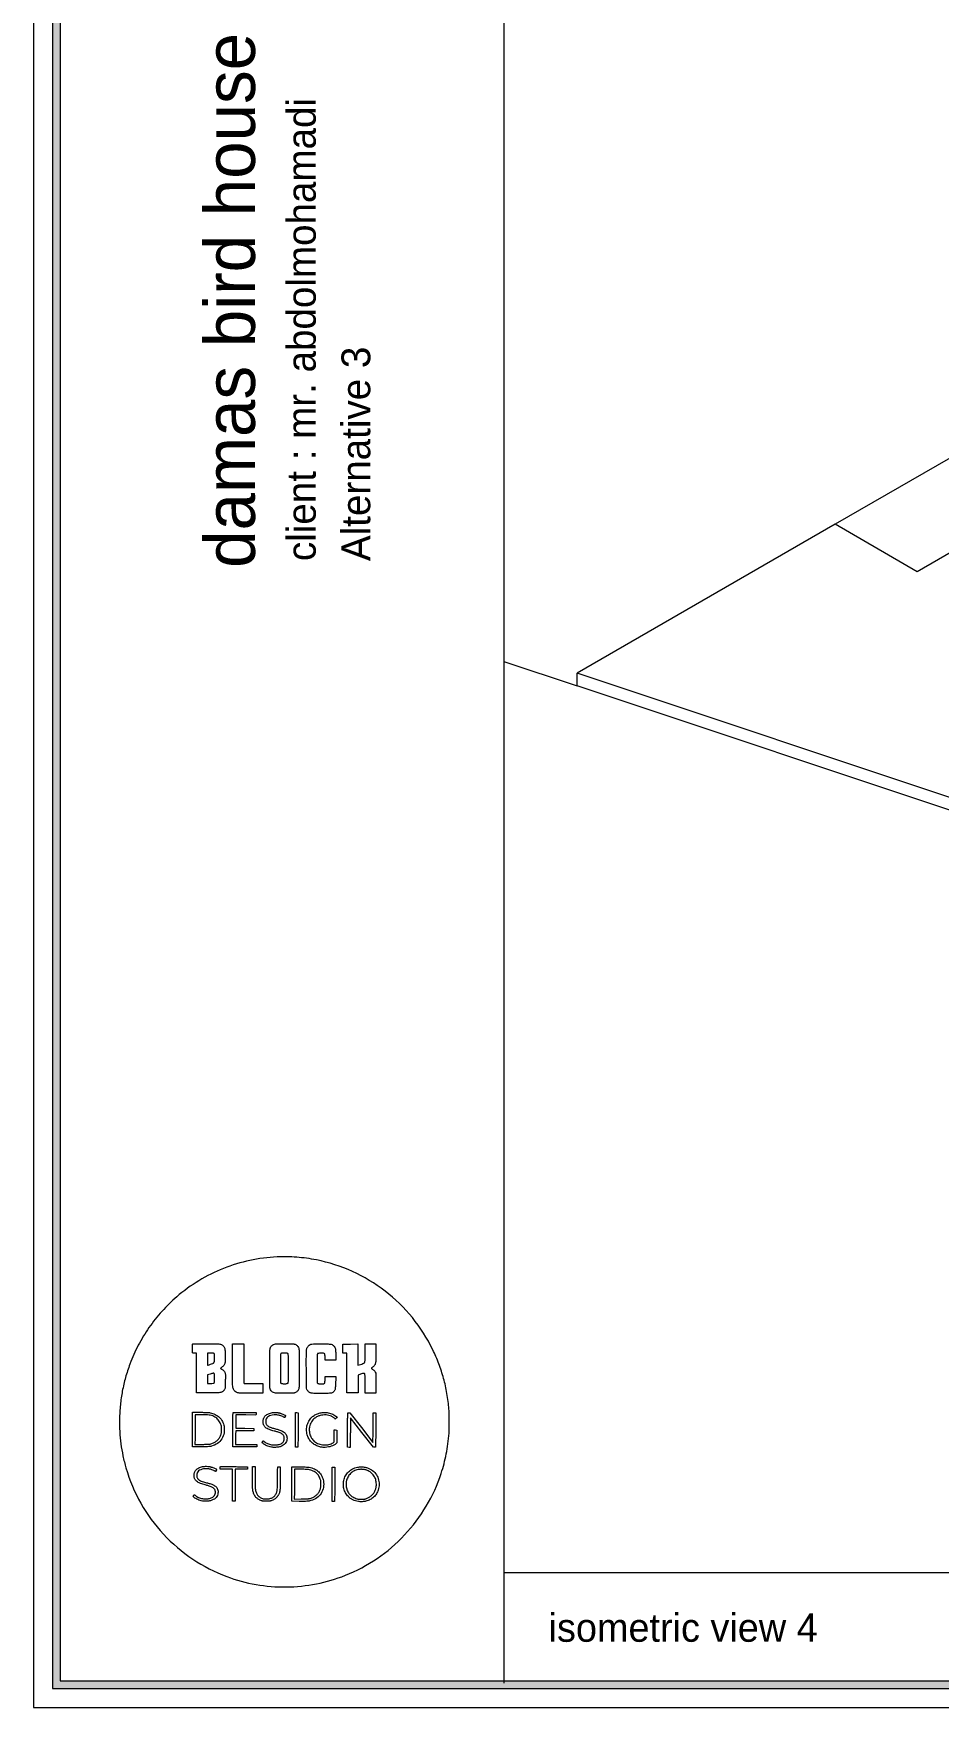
# Model space of a CAD drawing. Header units: metres. Extents: x 294 to 1101, y -498 to -355.
# Drawn here: x 1050.98 to 1061.11, y -414.34 to -395.62 of the extents above; entities that cross this region are included whole.
import ezdxf

# ---------------------------------------------------------------- set-up
doc = ezdxf.new("R2010")
doc.units = ezdxf.units.M
doc.layers.add('19-JARDINERIA', color=80, linetype='Continuous', lineweight=0)
doc.styles.add('alalala', font='bgothm.ttf', dxfattribs={"height": 0.2})

msp = doc.modelspace()

# ---------------------------------------------------------------- hatches: boundary and pattern name
at = {"layer": '19-JARDINERIA'}
h = msp.add_hatch(color=251, dxfattribs=at)
h.paths.add_polyline_path([(1051.193, -414.127), (1100.714, -414.127), (1100.714, -379.12), (1051.193, -379.12)])
h.paths.add_polyline_path([(1051.279, -414.041), (1100.629, -414.041), (1100.629, -379.205), (1051.279, -379.205)], flags=16)

# ---------------------------------------------------------------- linework, layer by layer
at = {"layer": '19-JARDINERIA', "color": 251}
for p, q in [((1056.244, -378.907), (1056.244, -414.069)), ((1064.466, -398.503), (1059.949, -401.111)), ((1059.949, -401.111), (1057.063, -402.777)), ((1060.868, -401.641), (1059.949, -401.111)), ((1061.344, -401.367), (1060.868, -401.641)), ((1056.244, -402.643), (1057.063, -402.916)), ((1056.244, -402.643), (1057.063, -402.916)), ((1070.719, -407.329), (1057.063, -402.777)), ((1057.063, -402.916), (1057.063, -402.777)), ((1070.719, -407.468), (1057.063, -402.916)), ((1056.244, -412.831), (1100.629, -412.831))]:
    msp.add_line(p, q, dxfattribs=at)
for points in [[(1050.98, -414.34), (1100.928, -414.34), (1100.928, -378.907), (1050.98, -378.907)], [(1051.193, -414.127), (1100.714, -414.127), (1100.714, -379.12), (1051.193, -379.12)], [(1051.279, -414.041), (1100.629, -414.041), (1100.629, -379.205), (1051.279, -379.205)]]:
    msp.add_lwpolyline(points, close=True, dxfattribs=at)
for points in [[(1053.705, -409.302, 0.041698), (1053.4, -409.342, 0.041727), (1053.106, -409.431, 0.041739), (1052.831, -409.568, 0.041776), (1052.582, -409.748, 0.031335), (1052.417, -409.911, 0.03116), (1052.272, -410.092, 0.031255), (1052.152, -410.29, 0.03198), (1052.059, -410.5, 0.020392), (1052.009, -410.651, 0.022073), (1051.974, -410.802, 0.022032), (1051.952, -410.956, 0.020157), (1051.943, -411.116, 0.018155), (1051.945, -411.255, 0.019099), (1051.958, -411.392, 0.019137), (1051.981, -411.527, 0.018391), (1052.015, -411.662, 0.058754), (1052.181, -412.056, 0.058098), (1052.435, -412.402, 0.058063), (1052.762, -412.681, 0.058546), (1053.143, -412.876, 0.046043), (1053.47, -412.965, 0.04583), (1053.808, -412.992, 0.045841), (1054.145, -412.957, 0.046108), (1054.469, -412.862, 0.054866), (1054.825, -412.673, 0.054622), (1055.132, -412.411, 0.054648), (1055.375, -412.088, 0.055021), (1055.542, -411.722, 0.015337), (1055.573, -411.614, 0.015571), (1055.598, -411.505, 0.015221), (1055.617, -411.393, 0.013286), (1055.629, -411.274, 0.016781), (1055.632, -411.224, 0.003885), (1055.632, -411.14, 0.003903), (1055.631, -411.056, 0.016478), (1055.628, -411.006, 0.021157), (1055.606, -410.828, 0.023704), (1055.568, -410.66, 0.024033), (1055.516, -410.497, 0.023043), (1055.447, -410.339, 0.057962), (1055.219, -409.981, 0.057585), (1054.913, -409.684, 0.057632), (1054.549, -409.465, 0.05824), (1054.145, -409.336, 0.014782), (1054.035, -409.317, 0.014774), (1053.925, -409.306, 0.01482), (1053.815, -409.301, 0.015111)], [(1053.898, -410.276, -0.056866), (1053.915, -410.283, -0.071784), (1053.929, -410.292, -0.071837), (1053.939, -410.305, -0.057056), (1053.947, -410.322, -0.034608), (1053.949, -410.331, -0.024553), (1053.951, -410.342, -0.012031), (1053.951, -410.359, -0.00174), (1053.952, -410.393, -0.003989), (1053.953, -410.425, -0.000891), (1053.953, -410.48, -0.000925), (1053.953, -410.544, -0.000894), (1053.952, -410.608, -0.000367), (1053.952, -410.711, -0.005963), (1053.951, -410.746, -0.017732), (1053.95, -410.765, -0.057558), (1053.947, -410.777, -0.051877), (1053.94, -410.791, -0.055884), (1053.931, -410.804, -0.05551), (1053.919, -410.814, -0.050012), (1053.904, -410.822, -0.058453), (1053.895, -410.824, -0.026551), (1053.882, -410.826, -0.009255), (1053.859, -410.826, -0.000667), (1053.796, -410.827, -0.001563), (1053.754, -410.827, -0.003388), (1053.721, -410.827, -0.003108), (1053.696, -410.826, -0.032054), (1053.686, -410.825, -0.073099), (1053.664, -410.818, -0.086592), (1053.646, -410.806, -0.085558), (1053.633, -410.788, -0.069419), (1053.626, -410.765, -0.039837), (1053.624, -410.743, -0.000286), (1053.624, -410.556, -0.000459), (1053.624, -410.375, -0.023763), (1053.626, -410.34, -0.030316), (1053.629, -410.324, -0.052134), (1053.633, -410.312, -0.057182), (1053.639, -410.302, -0.046033), (1053.648, -410.292, -0.086422), (1053.666, -410.281, -0.066053), (1053.688, -410.275, -0.029049), (1053.725, -410.273, -0.003624), (1053.806, -410.273, -0.001426), (1053.848, -410.273, -0.007292), (1053.872, -410.274, -0.012917), (1053.887, -410.275, -0.034131)], [(1053.074, -410.278, -0.059046), (1053.089, -410.285, -0.064503), (1053.102, -410.296, -0.063038), (1053.113, -410.31, -0.052581), (1053.12, -410.327, -0.035992), (1053.122, -410.337, -0.021113), (1053.123, -410.349, -0.010202), (1053.124, -410.369, -0.001459), (1053.124, -410.408, -0.001527), (1053.125, -410.445, -0.009007), (1053.125, -410.465, -0.017216), (1053.124, -410.478, -0.038332), (1053.122, -410.487, -0.044505), (1053.117, -410.502, -0.05456), (1053.109, -410.515, -0.050594), (1053.099, -410.527, -0.03134), (1053.084, -410.538, 0.013037), (1053.08, -410.541, 0.021259), (1053.076, -410.544, 0.016667), (1053.074, -410.546, 0.343639), (1053.073, -410.547, 0.0964), (1053.074, -410.548, 0.002963), (1053.079, -410.552, 0.005724), (1053.085, -410.556, 0.003918), (1053.091, -410.56, -0.027645), (1053.104, -410.569, -0.044972), (1053.113, -410.579, -0.051047), (1053.12, -410.589, -0.052588), (1053.124, -410.6, -0.048208), (1053.126, -410.609, -0.017179), (1053.127, -410.621, -0.008514), (1053.127, -410.643, -0.001236), (1053.126, -410.685, -0.002714), (1053.125, -410.737, -0.019197), (1053.124, -410.762, -0.040799), (1053.121, -410.777, -0.071712), (1053.115, -410.789, -0.049264), (1053.11, -410.796, -0.036447), (1053.102, -410.803, -0.035932), (1053.094, -410.809, -0.043254), (1053.085, -410.814, -0.044611), (1053.065, -410.819, -0.030039), (1053.042, -410.822, -0.013319), (1053.005, -410.823, -0.001576), (1052.922, -410.823), (1052.803, -410.823), (1052.803, -410.601), (1052.803, -410.378), (1052.789, -410.378, -0.007826), (1052.783, -410.378, -0.005984), (1052.777, -410.378, -0.006054), (1052.771, -410.378, -0.014191), (1052.767, -410.377), (1052.758, -410.376), (1052.758, -410.326), (1052.758, -410.276), (1052.762, -410.275, -0.048374), (1052.766, -410.275, -0.00016), (1052.809, -410.274, -0.000889), (1052.858, -410.274, -0.000557), (1052.915, -410.274, -0.000514), (1053.003, -410.275, -0.004698), (1053.042, -410.275, -0.008642), (1053.064, -410.276, -0.06747)], [(1052.927, -410.445, 0.002221), (1052.927, -410.471, 0.003704), (1052.927, -410.493, 0.000552), (1052.928, -410.512, 0.406646), (1052.928, -410.512, 0.08267), (1052.934, -410.512, 0.001498), (1052.96, -410.502, 0.00197), (1052.986, -410.493, 0.059127), (1052.992, -410.49, 0.039972), (1052.994, -410.489, 0.020829), (1052.997, -410.486, 0.020578), (1052.999, -410.483, 0.029459), (1053.001, -410.481, 0.078838), (1053.003, -410.476, 0.039123), (1053.004, -410.469, 0.017029), (1053.004, -410.457, 0.00204), (1053.005, -410.431), (1053.005, -410.388), (1053, -410.383, 0.084595), (1052.996, -410.38, 0.081607), (1052.991, -410.379, 0.028435), (1052.983, -410.379, 0.002101), (1052.961, -410.378), (1052.927, -410.378)], [(1053.333, -410.493, 0.000328), (1053.333, -410.622, 0.003103), (1053.333, -410.677, 0.002168), (1053.334, -410.711, 0.193099), (1053.336, -410.715, 0.18334), (1053.34, -410.717, 0.007882), (1053.356, -410.718, 0.006391), (1053.383, -410.718, 0.00075), (1053.443, -410.718), (1053.547, -410.718), (1053.547, -410.772), (1053.547, -410.825), (1053.526, -410.826, -0.018339), (1053.488, -410.827, -0.001582), (1053.391, -410.827, -0.000673), (1053.288, -410.825, -0.055283), (1053.272, -410.823, -0.050464), (1053.254, -410.817, -0.052118), (1053.238, -410.807, -0.055006), (1053.225, -410.795, -0.072459), (1053.216, -410.781, -0.069353), (1053.21, -410.761, -0.026197), (1053.208, -410.732, -0.008188), (1053.207, -410.678, -0.000462), (1053.207, -410.51), (1053.207, -410.274), (1053.27, -410.274), (1053.333, -410.274)], [(1053.749, -410.382, 0.070318), (1053.747, -410.384, 0.029422), (1053.746, -410.387, 0.028391), (1053.744, -410.391, 0.032811), (1053.744, -410.394, 0.034229), (1053.743, -410.401, 0.000366), (1053.743, -410.445, 0.001159), (1053.743, -410.496, 0.000753), (1053.743, -410.556), (1053.744, -410.709), (1053.748, -410.713, 0.079498), (1053.751, -410.715, 0.049002), (1053.755, -410.717, 0.029759), (1053.762, -410.718, 0.007661), (1053.772, -410.72, 0.008601), (1053.78, -410.721, 0.009308), (1053.788, -410.721, 0.008886), (1053.795, -410.721, 0.043789), (1053.799, -410.721, 0.019897), (1053.809, -410.719, 0.027605), (1053.819, -410.716, 0.029884), (1053.826, -410.713, 0.123269), (1053.829, -410.71, 0.145365), (1053.831, -410.705, 0.003815), (1053.832, -410.68, 0.004071), (1053.832, -410.639, 0.000513), (1053.832, -410.55, 0.000799), (1053.832, -410.478, 0.002518), (1053.832, -410.43, 0.001196), (1053.831, -410.394, 0.079511), (1053.83, -410.388, 0.037007), (1053.829, -410.386, 0.033047), (1053.827, -410.383, 0.034579), (1053.826, -410.382, 0.081582), (1053.824, -410.38, 0.106279), (1053.822, -410.38, 0.004361), (1053.812, -410.379, 0.007425), (1053.8, -410.379, 0.005182), (1053.787, -410.378, 0.002529), (1053.766, -410.379, 0.02212), (1053.757, -410.379, 0.053537), (1053.752, -410.38, 0.118772)], [(1054.312, -410.279, -0.067475), (1054.328, -410.287, -0.067518), (1054.341, -410.298, -0.063309), (1054.351, -410.313, -0.048857), (1054.358, -410.331, -0.03915), (1054.359, -410.339, -0.013628), (1054.36, -410.352, -0.008772), (1054.361, -410.37, -0.002304), (1054.362, -410.399), (1054.363, -410.456), (1054.341, -410.457, -0.006648), (1054.33, -410.457, -0.00242), (1054.314, -410.458, -0.002399), (1054.297, -410.458, -0.002863), (1054.281, -410.458), (1054.242, -410.458), (1054.242, -410.425, 0.006279), (1054.241, -410.401, 0.047723), (1054.239, -410.39, 0.118885), (1054.236, -410.384, 0.147402), (1054.231, -410.381, 0.064274), (1054.22, -410.379, 0.006437), (1054.194, -410.379, 0.004299), (1054.168, -410.38, 0.122112), (1054.161, -410.382, 0.082282), (1054.159, -410.383, 0.037303), (1054.157, -410.386, 0.035631), (1054.156, -410.389, 0.040749), (1054.155, -410.392, 0.063653), (1054.154, -410.398, 0.000995), (1054.153, -410.436, 0.002246), (1054.153, -410.485, 0.000897), (1054.153, -410.552, 0.000562), (1054.153, -410.637, 0.003889), (1054.153, -410.678, 0.003795), (1054.154, -410.704, 0.111544), (1054.155, -410.71, 0.118299), (1054.16, -410.716, 0.095612), (1054.167, -410.719, 0.050103), (1054.179, -410.721, 0.010251), (1054.2, -410.721, 0.00347), (1054.216, -410.721, 0.026474), (1054.224, -410.721, 0.057755), (1054.229, -410.719, 0.072742), (1054.234, -410.717, 0.103263), (1054.238, -410.712, 0.086675), (1054.24, -410.706, 0.036817), (1054.241, -410.695, 0.004478), (1054.242, -410.67), (1054.242, -410.639), (1054.302, -410.639), (1054.362, -410.639), (1054.361, -410.68, -0.003433), (1054.36, -410.719, -0.006518), (1054.358, -410.751, -0.005661), (1054.356, -410.775, -0.061372), (1054.354, -410.784, -0.060172), (1054.348, -410.797, -0.056861), (1054.34, -410.808, -0.054174), (1054.328, -410.817, -0.045883), (1054.314, -410.824, -0.058714), (1054.304, -410.826, -0.024739), (1054.291, -410.827, -0.008506), (1054.266, -410.828, -0.00059), (1054.197, -410.828, -0.000571), (1054.128, -410.828, -0.008771), (1054.103, -410.827, -0.026418), (1054.09, -410.826, -0.057706), (1054.08, -410.823, -0.053755), (1054.068, -410.817, -0.04569), (1054.058, -410.809, -0.043916), (1054.048, -410.798, -0.04141), (1054.04, -410.785), (1054.033, -410.77), (1054.033, -410.563, -0.000676), (1054.032, -410.473, -0.00162), (1054.033, -410.406, -0.000863), (1054.033, -410.354, -0.035696), (1054.034, -410.343, -0.02665), (1054.037, -410.328, -0.045075), (1054.042, -410.316, -0.048463), (1054.048, -410.306, -0.037141), (1054.056, -410.296, -0.082526), (1054.074, -410.283, -0.081378), (1054.094, -410.277, -0.032187), (1054.129, -410.274, -0.003066), (1054.213, -410.274, -0.000882), (1054.267, -410.275, -0.009372), (1054.289, -410.276, -0.023617), (1054.302, -410.277, -0.042447)], [(1054.81, -410.373, -0.001902), (1054.81, -410.441, -0.015552), (1054.809, -410.472, -0.035144), (1054.806, -410.49, -0.065957), (1054.801, -410.505, -0.045523), (1054.796, -410.513, -0.025906), (1054.788, -410.523, -0.025523), (1054.779, -410.531, -0.03524), (1054.77, -410.538, 0.019089), (1054.766, -410.541, 0.038569), (1054.763, -410.543, 0.050353), (1054.761, -410.546, 0.191994), (1054.761, -410.547, 0.151611), (1054.762, -410.549, 0.014249), (1054.765, -410.552, 0.017241), (1054.77, -410.556, 0.012721), (1054.775, -410.56, -0.01051), (1054.787, -410.568, -0.042377), (1054.794, -410.574, -0.052572), (1054.799, -410.581, -0.022466), (1054.804, -410.59), (1054.81, -410.603), (1054.81, -410.713), (1054.81, -410.824), (1054.751, -410.824), (1054.692, -410.824), (1054.691, -410.719, 0.000698), (1054.69, -410.656, 0.006998), (1054.689, -410.63, 0.01284), (1054.688, -410.615, 0.122831), (1054.686, -410.609, 0.168586), (1054.681, -410.605, 0.107061), (1054.673, -410.604, 0.050627), (1054.661, -410.607, 0.010002), (1054.639, -410.614), (1054.611, -410.624), (1054.611, -410.724), (1054.611, -410.823), (1054.549, -410.823), (1054.487, -410.823), (1054.486, -410.804, -0.014705), (1054.486, -410.791, -0.000406), (1054.485, -410.731, -0.000836), (1054.485, -410.661, -0.000573), (1054.485, -410.582), (1054.485, -410.379), (1054.463, -410.378), (1054.441, -410.377), (1054.441, -410.327), (1054.441, -410.276), (1054.525, -410.276), (1054.609, -410.275), (1054.609, -410.395), (1054.609, -410.514), (1054.64, -410.504, 0.004385), (1054.664, -410.495, 0.030307), (1054.675, -410.491, 0.063352), (1054.681, -410.486, 0.076956), (1054.686, -410.481, 0.109274), (1054.688, -410.474, 0.017341), (1054.689, -410.461, 0.00782), (1054.69, -410.436, 0.000685), (1054.69, -410.374), (1054.691, -410.273), (1054.751, -410.274), (1054.81, -410.275)], [(1052.956, -410.612), (1052.927, -410.622), (1052.927, -410.669), (1052.927, -410.717), (1052.962, -410.716, 0.008433), (1052.991, -410.715, 0.161241), (1053, -410.712, 0.195562), (1053.004, -410.704, 0.013428), (1053.006, -410.68, 0.015461), (1053.006, -410.657, 0.013967), (1053.005, -410.633, 0.008942), (1053.004, -410.611, 0.149434), (1053.001, -410.605, 0.191285), (1052.996, -410.602, 0.069558), (1052.989, -410.603, 0.034893), (1052.977, -410.605, 0.007014)], [(1052.955, -411.044, -0.067071), (1053.013, -411.063, -0.077828), (1053.06, -411.096, -0.080234), (1053.094, -411.142, -0.077425), (1053.112, -411.196, -0.08701), (1053.112, -411.269, -0.096903), (1053.087, -411.336, -0.097985), (1053.038, -411.387, -0.091063), (1052.973, -411.417, -0.028566), (1052.952, -411.422, -0.021148), (1052.928, -411.424, -0.012961), (1052.895, -411.425, -0.003088), (1052.839, -411.425), (1052.759, -411.425), (1052.758, -411.273, -0.000886), (1052.758, -411.212, -0.001025), (1052.758, -411.154, -0.000914), (1052.758, -411.105, -0.006059), (1052.759, -411.08), (1052.76, -411.038), (1052.85, -411.039, -0.001409), (1052.895, -411.04, -0.005296), (1052.924, -411.041, -0.007815), (1052.943, -411.042, -0.030155)], [(1052.789, -411.158, -0.001149), (1052.789, -411.198, -0.000783), (1052.789, -411.245, -0.000789), (1052.788, -411.289, -0.001591), (1052.788, -411.324), (1052.786, -411.399), (1052.865, -411.398, 0.001523), (1052.906, -411.397, 0.006455), (1052.93, -411.396, 0.010037), (1052.946, -411.395, 0.03849), (1052.956, -411.394, 0.043707), (1052.993, -411.381, 0.056856), (1053.025, -411.363, 0.060078), (1053.05, -411.339, 0.057999), (1053.069, -411.31, 0.024507), (1053.076, -411.292, 0.036685), (1053.081, -411.276, 0.034068), (1053.084, -411.258, 0.01773), (1053.085, -411.235, 0.017465), (1053.084, -411.211, 0.035583), (1053.082, -411.193, 0.038286), (1053.077, -411.176, 0.023802), (1053.069, -411.156, 0.038483), (1053.055, -411.134, 0.045973), (1053.04, -411.115, 0.045689), (1053.021, -411.099, 0.037251), (1052.998, -411.086, 0.039262), (1052.971, -411.076, 0.039794), (1052.944, -411.07, 0.026274), (1052.907, -411.067, 0.006926), (1052.848, -411.066), (1052.789, -411.066)], [(1053.396, -411.042), (1053.471, -411.043), (1053.471, -411.051, -0.013798), (1053.471, -411.054, -0.009073), (1053.47, -411.058, -0.009131), (1053.47, -411.061, -0.01735), (1053.47, -411.064), (1053.468, -411.07), (1053.355, -411.069), (1053.242, -411.067), (1053.242, -411.143), (1053.242, -411.218), (1053.343, -411.218), (1053.445, -411.219), (1053.445, -411.232), (1053.446, -411.245), (1053.344, -411.245), (1053.242, -411.245), (1053.241, -411.287, 0.002056), (1053.24, -411.306, 0.001371), (1053.24, -411.327, 0.00138), (1053.24, -411.348, 0.002706), (1053.24, -411.365), (1053.24, -411.4), (1053.358, -411.4), (1053.477, -411.4), (1053.477, -411.414), (1053.477, -411.427), (1053.344, -411.427), (1053.211, -411.426), (1053.211, -411.275, -0.000881), (1053.211, -411.214, -0.001021), (1053.211, -411.156, -0.000909), (1053.211, -411.107, -0.00607), (1053.212, -411.082), (1053.213, -411.041), (1053.268, -411.041, -0.001705), (1053.294, -411.041, -0.000776), (1053.328, -411.041, -0.000769), (1053.364, -411.042, -0.001057)], [(1053.713, -411.043, -0.012324), (1053.72, -411.044, -0.006493), (1053.728, -411.046, -0.006456), (1053.737, -411.048, -0.009892), (1053.744, -411.05, -0.025226), (1053.759, -411.055, -0.012166), (1053.777, -411.062, -0.008172), (1053.793, -411.07, -0.104626), (1053.799, -411.075, -0.158469), (1053.8, -411.076, -0.066919), (1053.799, -411.079, -0.040853), (1053.798, -411.083, -0.012467), (1053.796, -411.088, -0.011997), (1053.794, -411.093, -0.019796), (1053.792, -411.096, -0.01467), (1053.791, -411.099, -0.362052), (1053.79, -411.099, -0.010082), (1053.789, -411.098, -0.000157), (1053.783, -411.095, -0.000419), (1053.776, -411.092, -0.000277), (1053.768, -411.088, 0.021198), (1053.748, -411.079, 0.033964), (1053.731, -411.074, 0.032992), (1053.713, -411.07, 0.018656), (1053.69, -411.069, 0.040633), (1053.652, -411.07, 0.070188), (1053.622, -411.079, 0.085456), (1053.599, -411.093, 0.09772), (1053.584, -411.114, 0.022935), (1053.581, -411.121, 0.040789), (1053.58, -411.127, 0.033558), (1053.579, -411.133, 0.010848), (1053.579, -411.143, 0.02987), (1053.579, -411.157, 0.062161), (1053.582, -411.168, 0.067177), (1053.587, -411.177, 0.04056), (1053.595, -411.186, 0.058402), (1053.609, -411.197, 0.039794), (1053.627, -411.206, 0.024182), (1053.653, -411.215, 0.005946), (1053.698, -411.227, -0.010468), (1053.735, -411.238, -0.030325), (1053.76, -411.248, -0.042307), (1053.779, -411.258, -0.047764), (1053.794, -411.271, -0.074768), (1053.807, -411.288, -0.063784), (1053.814, -411.308, -0.061525), (1053.817, -411.33, -0.060349), (1053.814, -411.353, -0.072466), (1053.803, -411.378, -0.075425), (1053.786, -411.398, -0.068731), (1053.762, -411.414, -0.047185), (1053.731, -411.426, -0.038729), (1053.712, -411.429, -0.018903), (1053.688, -411.431, -0.018837), (1053.663, -411.431, -0.030589), (1053.642, -411.429, -0.029224), (1053.615, -411.422, -0.030124), (1053.589, -411.413, -0.031969), (1053.566, -411.401, -0.049327), (1053.548, -411.388), (1053.537, -411.379), (1053.542, -411.37, 0.000212), (1053.544, -411.367, 0.000231), (1053.546, -411.364, 0.000216), (1053.547, -411.361, 0.001141), (1053.548, -411.36, -0.296279), (1053.55, -411.359, -0.091505), (1053.552, -411.36, -0.040165), (1053.556, -411.362, -0.008394), (1053.562, -411.367, 0.039562), (1053.579, -411.379, 0.028838), (1053.599, -411.389, 0.028038), (1053.621, -411.397, 0.030737), (1053.644, -411.402, 0.032984), (1053.66, -411.404, 0.01349), (1053.682, -411.404, 0.013445), (1053.704, -411.403, 0.034453), (1053.719, -411.401, 0.045244), (1053.74, -411.395, 0.056803), (1053.758, -411.385, 0.061567), (1053.772, -411.373, 0.070593), (1053.781, -411.358, 0.022451), (1053.784, -411.351, 0.038415), (1053.785, -411.346, 0.033901), (1053.786, -411.34, 0.013598), (1053.786, -411.331, 0.037622), (1053.785, -411.318, 0.055484), (1053.782, -411.306, 0.059628), (1053.777, -411.297, 0.053231), (1053.769, -411.288, 0.043098), (1053.755, -411.277, 0.043868), (1053.74, -411.269, 0.028273), (1053.719, -411.262, 0.007066), (1053.683, -411.252, -0.00898), (1053.635, -411.238, -0.031871), (1053.605, -411.227, -0.04873), (1053.585, -411.216, -0.0573), (1053.568, -411.201, -0.04017), (1053.56, -411.19, -0.053176), (1053.554, -411.178, -0.048647), (1053.551, -411.166, -0.027056), (1053.549, -411.15, -0.025976), (1053.549, -411.135, -0.040785), (1053.551, -411.122, -0.041173), (1053.554, -411.11, -0.027118), (1053.56, -411.097, -0.111272), (1053.583, -411.07, -0.074821), (1053.619, -411.051, -0.065866), (1053.664, -411.041, -0.054101)], [(1053.941, -411.11, -0.002465), (1053.941, -411.144, -0.000803), (1053.941, -411.194, -0.0008), (1053.94, -411.249, -0.000901), (1053.94, -411.303), (1053.938, -411.43), (1053.925, -411.429), (1053.911, -411.428), (1053.91, -411.277, -0.000882), (1053.91, -411.216, -0.001023), (1053.91, -411.158, -0.00091), (1053.91, -411.109, -0.006066), (1053.911, -411.084), (1053.912, -411.043), (1053.926, -411.043), (1053.94, -411.044)], [(1054.265, -411.043, -0.030605), (1054.292, -411.048, -0.032879), (1054.317, -411.056, -0.034031), (1054.341, -411.068, -0.038646), (1054.361, -411.081, -0.005718), (1054.367, -411.086, -0.00885), (1054.372, -411.09, -0.003903), (1054.376, -411.094, -0.208923), (1054.376, -411.095, -0.174443), (1054.376, -411.096, -0.006664), (1054.373, -411.099, -0.011255), (1054.37, -411.102, -0.00762), (1054.367, -411.106), (1054.357, -411.115), (1054.354, -411.111, 0.047186), (1054.347, -411.105, 0.014683), (1054.336, -411.097, 0.015177), (1054.324, -411.089, 0.026172), (1054.313, -411.084, 0.05074), (1054.285, -411.074, 0.038572), (1054.253, -411.069, 0.037661), (1054.219, -411.07, 0.0417), (1054.187, -411.075, 0.035442), (1054.173, -411.08, 0.017971), (1054.156, -411.087, 0.017899), (1054.14, -411.096, 0.028868), (1054.127, -411.105, 0.049173), (1054.106, -411.124, 0.044992), (1054.089, -411.147, 0.043992), (1054.076, -411.173, 0.042562), (1054.068, -411.202, 0.038157), (1054.066, -411.219, 0.017544), (1054.066, -411.242, 0.017469), (1054.067, -411.264, 0.041874), (1054.07, -411.281, 0.044724), (1054.078, -411.303, 0.030404), (1054.091, -411.327, 0.030639), (1054.106, -411.348, 0.050626), (1054.122, -411.364, 0.038552), (1054.146, -411.381, 0.04432), (1054.171, -411.393, 0.04335), (1054.199, -411.4, 0.034282), (1054.229, -411.403, 0.030736), (1054.259, -411.403, 0.03875), (1054.286, -411.399, 0.041329), (1054.311, -411.391, 0.045033), (1054.333, -411.379), (1054.345, -411.371), (1054.345, -411.304), (1054.345, -411.237), (1054.359, -411.237), (1054.373, -411.238), (1054.374, -411.31), (1054.374, -411.382), (1054.366, -411.389, -0.042464), (1054.34, -411.407, -0.045284), (1054.312, -411.419, -0.042718), (1054.281, -411.427, -0.031191), (1054.245, -411.431, -0.016351), (1054.221, -411.431, -0.027617), (1054.201, -411.429, -0.029261), (1054.182, -411.425, -0.021454), (1054.162, -411.419, -0.060219), (1054.121, -411.398, -0.059339), (1054.086, -411.369, -0.059872), (1054.059, -411.332, -0.063479), (1054.042, -411.29, -0.067419), (1054.035, -411.234, -0.069592), (1054.043, -411.178, -0.071269), (1054.067, -411.128, -0.076631), (1054.102, -411.088, -0.054514), (1054.138, -411.064, -0.050972), (1054.178, -411.049, -0.050144), (1054.221, -411.042, -0.049255)], [(1054.649, -411.211), (1054.777, -411.376), (1054.778, -411.327, 0.003119), (1054.779, -411.301, 0.000795), (1054.779, -411.259, 0.00081), (1054.78, -411.211, 0.000821), (1054.78, -411.163), (1054.78, -411.047), (1054.795, -411.047), (1054.809, -411.047), (1054.809, -411.239), (1054.808, -411.43), (1054.796, -411.43), (1054.783, -411.43), (1054.655, -411.266), (1054.527, -411.101), (1054.525, -411.216, 0.000182), (1054.525, -411.264, 0.000177), (1054.524, -411.312, 0.000174), (1054.524, -411.355, 0.000652), (1054.524, -411.381), (1054.524, -411.431), (1054.51, -411.431), (1054.495, -411.43), (1054.495, -411.279, -0.000883), (1054.495, -411.218, -0.001023), (1054.495, -411.16, -0.000911), (1054.495, -411.11, -0.006066), (1054.496, -411.086), (1054.497, -411.045), (1054.509, -411.045), (1054.521, -411.046)], [(1052.942, -411.645, -0.012324), (1052.948, -411.646, -0.006493), (1052.957, -411.648, -0.006456), (1052.966, -411.65, -0.009892), (1052.973, -411.652, -0.025226), (1052.988, -411.657, -0.012166), (1053.005, -411.665, -0.008172), (1053.022, -411.673, -0.104626), (1053.028, -411.677, -0.158469), (1053.028, -411.679, -0.066919), (1053.028, -411.681, -0.040853), (1053.027, -411.685, -0.012467), (1053.025, -411.691, -0.011997), (1053.023, -411.695, -0.019796), (1053.021, -411.698, -0.01467), (1053.019, -411.701, -0.362052), (1053.019, -411.701, -0.010082), (1053.018, -411.7, -0.000157), (1053.012, -411.698, -0.000419), (1053.005, -411.694, -0.000277), (1052.997, -411.69, 0.021198), (1052.977, -411.681, 0.033964), (1052.96, -411.676, 0.032992), (1052.942, -411.672, 0.018656), (1052.919, -411.671, 0.040633), (1052.881, -411.672, 0.070188), (1052.851, -411.681, 0.085456), (1052.828, -411.695, 0.09772), (1052.813, -411.716, 0.022935), (1052.81, -411.723, 0.040789), (1052.808, -411.729, 0.033558), (1052.808, -411.735, 0.010848), (1052.807, -411.745, 0.02987), (1052.808, -411.759, 0.062161), (1052.811, -411.77, 0.067177), (1052.816, -411.779, 0.04056), (1052.824, -411.788, 0.058402), (1052.838, -411.799, 0.039794), (1052.856, -411.808, 0.024182), (1052.882, -411.817, 0.005946), (1052.926, -411.829, -0.010468), (1052.964, -411.84, -0.030325), (1052.989, -411.85, -0.042307), (1053.007, -411.86, -0.047764), (1053.023, -411.873, -0.074768), (1053.035, -411.89, -0.063784), (1053.043, -411.91, -0.061525), (1053.045, -411.932, -0.060349), (1053.042, -411.955, -0.072466), (1053.032, -411.98, -0.075425), (1053.015, -412, -0.068731), (1052.991, -412.016, -0.047185), (1052.96, -412.028, -0.038729), (1052.941, -412.031, -0.018903), (1052.917, -412.033, -0.018837), (1052.892, -412.033, -0.030589), (1052.871, -412.031, -0.029224), (1052.844, -412.025, -0.030124), (1052.818, -412.015, -0.031969), (1052.795, -412.004, -0.049327), (1052.777, -411.991), (1052.766, -411.981), (1052.771, -411.973, 0.000212), (1052.773, -411.969, 0.000231), (1052.774, -411.966, 0.000216), (1052.776, -411.963, 0.001141), (1052.777, -411.962, -0.296279), (1052.779, -411.961, -0.091505), (1052.781, -411.962, -0.040165), (1052.785, -411.964, -0.008394), (1052.791, -411.969, 0.039562), (1052.808, -411.981, 0.028838), (1052.828, -411.991, 0.028038), (1052.85, -411.999, 0.030737), (1052.872, -412.004, 0.032984), (1052.889, -412.006, 0.01349), (1052.911, -412.006, 0.013445), (1052.933, -412.006, 0.034453), (1052.948, -412.003, 0.045244), (1052.969, -411.997, 0.056803), (1052.986, -411.988, 0.061567), (1053, -411.975, 0.070593), (1053.01, -411.96, 0.022451), (1053.013, -411.954, 0.038415), (1053.014, -411.948, 0.033901), (1053.015, -411.942, 0.013598), (1053.015, -411.933, 0.037622), (1053.014, -411.92, 0.055484), (1053.011, -411.909, 0.059628), (1053.006, -411.899, 0.053231), (1052.998, -411.89, 0.043098), (1052.984, -411.879, 0.043868), (1052.969, -411.871, 0.028273), (1052.947, -411.864, 0.007066), (1052.912, -411.854, -0.00898), (1052.864, -411.84, -0.031871), (1052.834, -411.829, -0.04873), (1052.814, -411.818, -0.0573), (1052.797, -411.803, -0.04017), (1052.788, -411.792, -0.053176), (1052.783, -411.781, -0.048647), (1052.779, -411.768, -0.027056), (1052.778, -411.752, -0.025976), (1052.778, -411.737, -0.040785), (1052.779, -411.724, -0.041173), (1052.783, -411.712, -0.027118), (1052.789, -411.699, -0.111272), (1052.812, -411.672, -0.074821), (1052.848, -411.653, -0.065866), (1052.893, -411.644, -0.054101)], [(1053.314, -411.648), (1053.376, -411.649), (1053.375, -411.662), (1053.375, -411.675), (1053.306, -411.674), (1053.238, -411.674), (1053.237, -411.756, 0.001414), (1053.237, -411.794, 0.000722), (1053.236, -411.843, 0.000717), (1053.236, -411.892, 0.001077), (1053.236, -411.936), (1053.236, -412.033), (1053.221, -412.033), (1053.207, -412.033), (1053.207, -411.854), (1053.207, -411.674), (1053.138, -411.674), (1053.069, -411.674), (1053.069, -411.662, -0.009794), (1053.069, -411.657, -0.013945), (1053.069, -411.653, -0.009871), (1053.069, -411.649, -0.164193), (1053.07, -411.648, -0.198766), (1053.073, -411.647, -0.000132), (1053.163, -411.647, -0.001805), (1053.247, -411.647, -0.003426)], [(1053.461, -411.769, 0.001473), (1053.461, -411.852, 0.01178), (1053.462, -411.89, 0.025978), (1053.465, -411.914, 0.042581), (1053.47, -411.933, 0.081647), (1053.488, -411.967, 0.096001), (1053.515, -411.991, 0.087821), (1053.551, -412.005, 0.057286), (1053.595, -412.008, 0.063353), (1053.635, -412.001, 0.09075), (1053.666, -411.985, 0.092774), (1053.689, -411.959, 0.069109), (1053.704, -411.923, 0.034754), (1053.707, -411.911, 0.018118), (1053.708, -411.897, 0.008223), (1053.709, -411.873, 0.001025), (1053.71, -411.821, 0.000533), (1053.71, -411.784, 0.000491), (1053.711, -411.747, 0.00049), (1053.711, -411.713, 0.001628), (1053.711, -411.691), (1053.712, -411.649), (1053.726, -411.649), (1053.741, -411.649), (1053.741, -411.762, -0.001565), (1053.741, -411.808, -0.002212), (1053.74, -411.849, -0.001706), (1053.74, -411.882, -0.020085), (1053.739, -411.895, -0.017039), (1053.736, -411.914, -0.022715), (1053.733, -411.931, -0.023958), (1053.728, -411.946, -0.02312), (1053.721, -411.962, -0.017877), (1053.716, -411.971, -0.029885), (1053.711, -411.978, -0.026452), (1053.705, -411.985, -0.010857), (1053.696, -411.995, -0.022334), (1053.683, -412.007, -0.039049), (1053.67, -412.016, -0.038508), (1053.657, -412.023, -0.021053), (1053.639, -412.029, -0.016156), (1053.628, -412.032, -0.033275), (1053.619, -412.033, -0.021473), (1053.607, -412.034, -0.003479), (1053.585, -412.034, -0.003479), (1053.563, -412.034, -0.021473), (1053.552, -412.033, -0.033275), (1053.543, -412.032, -0.016156), (1053.532, -412.029, -0.021053), (1053.514, -412.023, -0.038508), (1053.5, -412.016, -0.039049), (1053.488, -412.007, -0.022334), (1053.474, -411.995, -0.010786), (1053.465, -411.985, -0.026642), (1053.459, -411.978, -0.030233), (1053.455, -411.971, -0.01805), (1053.45, -411.962, -0.025564), (1053.443, -411.945, -0.02554), (1053.438, -411.928, -0.024644), (1053.434, -411.91, -0.020555), (1053.432, -411.891, -0.012751), (1053.432, -411.877, -0.001173), (1053.431, -411.843, -0.001513), (1053.431, -411.802, -0.001186), (1053.431, -411.758), (1053.432, -411.647), (1053.447, -411.647), (1053.461, -411.647)], [(1054.066, -411.653, -0.067071), (1054.124, -411.673, -0.077828), (1054.171, -411.706, -0.080234), (1054.205, -411.752, -0.077425), (1054.224, -411.806, -0.08701), (1054.223, -411.879, -0.096903), (1054.198, -411.946, -0.097985), (1054.15, -411.997, -0.091063), (1054.084, -412.027, -0.028566), (1054.063, -412.032, -0.021148), (1054.039, -412.034, -0.012961), (1054.006, -412.035, -0.003088), (1053.951, -412.035), (1053.87, -412.034), (1053.869, -411.883, -0.000886), (1053.869, -411.822, -0.001025), (1053.869, -411.764, -0.000914), (1053.87, -411.714, -0.006059), (1053.87, -411.69), (1053.871, -411.648), (1053.961, -411.649, -0.001409), (1054.007, -411.65, -0.005296), (1054.035, -411.651, -0.007815), (1054.054, -411.652, -0.030155)], [(1053.9, -411.768, -0.001149), (1053.9, -411.808, -0.000783), (1053.9, -411.855, -0.000789), (1053.899, -411.899, -0.001591), (1053.899, -411.934), (1053.897, -412.009), (1053.976, -412.008, 0.001523), (1054.017, -412.007, 0.006455), (1054.041, -412.006, 0.010037), (1054.057, -412.005, 0.03849), (1054.067, -412.004, 0.043707), (1054.104, -411.991, 0.056856), (1054.136, -411.973, 0.060078), (1054.161, -411.949, 0.057999), (1054.18, -411.92, 0.024507), (1054.188, -411.902, 0.036685), (1054.192, -411.885, 0.034068), (1054.195, -411.868, 0.01773), (1054.196, -411.845, 0.017465), (1054.195, -411.821, 0.035583), (1054.193, -411.803, 0.038286), (1054.188, -411.786, 0.023802), (1054.18, -411.766, 0.038483), (1054.167, -411.744, 0.045973), (1054.151, -411.725, 0.045689), (1054.132, -411.709, 0.037251), (1054.109, -411.696, 0.039262), (1054.082, -411.686, 0.039794), (1054.055, -411.68, 0.026274), (1054.018, -411.677, 0.006926), (1053.959, -411.676), (1053.9, -411.676)], [(1054.35, -411.718, -0.002465), (1054.351, -411.752, -0.000803), (1054.35, -411.802, -0.0008), (1054.35, -411.857, -0.000901), (1054.35, -411.911), (1054.348, -412.038), (1054.334, -412.037), (1054.321, -412.036), (1054.32, -411.885, -0.000882), (1054.32, -411.824, -0.001023), (1054.32, -411.766, -0.00091), (1054.32, -411.717, -0.006066), (1054.321, -411.692), (1054.322, -411.651), (1054.336, -411.651), (1054.35, -411.652)], [(1054.699, -411.655, -0.017187), (1054.716, -411.661, -0.021268), (1054.732, -411.667, -0.022146), (1054.747, -411.674, -0.02193), (1054.762, -411.682, -0.085196), (1054.807, -411.725, -0.082508), (1054.837, -411.781, -0.081003), (1054.847, -411.844, -0.077933), (1054.837, -411.908, -0.065801), (1054.817, -411.951, -0.06402), (1054.785, -411.988, -0.063128), (1054.746, -412.016, -0.060869), (1054.699, -412.034, -0.03461), (1054.682, -412.037, -0.015553), (1054.658, -412.039, -0.015592), (1054.634, -412.039, -0.031642), (1054.615, -412.037, -0.037619), (1054.583, -412.03, -0.041305), (1054.554, -412.019, -0.041495), (1054.527, -412.003, -0.038642), (1054.503, -411.982, -0.06886), (1054.472, -411.941, -0.067904), (1054.452, -411.893, -0.067082), (1054.447, -411.84, -0.064497), (1054.455, -411.788, -0.074373), (1054.478, -411.737, -0.073498), (1054.515, -411.696, -0.072077), (1054.562, -411.666, -0.067304), (1054.618, -411.651, -0.033428), (1054.635, -411.649, -0.016323), (1054.658, -411.65, -0.016332), (1054.681, -411.652, -0.031785)], [(1054.623, -411.678, 0.07398), (1054.576, -411.691, 0.073431), (1054.535, -411.716, 0.073369), (1054.503, -411.753, 0.073653), (1054.483, -411.797, 0.04022), (1054.48, -411.813, 0.016971), (1054.478, -411.834, 0.017061), (1054.477, -411.856, 0.034701), (1054.479, -411.873, 0.071201), (1054.492, -411.918, 0.072826), (1054.517, -411.956, 0.071561), (1054.553, -411.986, 0.065178), (1054.597, -412.006, 0.016297), (1054.608, -412.009, 0.031445), (1054.616, -412.01, 0.02153), (1054.627, -412.011, 0.004176), (1054.647, -412.011, 0.00409), (1054.667, -412.011, 0.022354), (1054.678, -412.01, 0.03264), (1054.686, -412.009, 0.015596), (1054.697, -412.006, 0.046026), (1054.73, -411.992, 0.054412), (1054.758, -411.973, 0.055315), (1054.781, -411.949, 0.050208), (1054.799, -411.92, 0.018551), (1054.807, -411.903, 0.031615), (1054.812, -411.888, 0.031435), (1054.815, -411.873, 0.018093), (1054.816, -411.854, 0.067093), (1054.812, -411.804, 0.07628), (1054.795, -411.759, 0.077302), (1054.765, -411.722, 0.071482), (1054.725, -411.694, 0.017693), (1054.711, -411.688, 0.026518), (1054.698, -411.684, 0.025741), (1054.684, -411.68, 0.015433), (1054.667, -411.678, 0.008446), (1054.655, -411.677, 0.021536), (1054.646, -411.676, 0.020331), (1054.636, -411.677, 0.006824)]]:
    msp.add_lwpolyline(points, format="xyb", close=True, dxfattribs=at)

# ---------------------------------------------------------------- texts
at = {"layer": '19-JARDINERIA', "color": 251, "style": 'alalala'}
for s, height, p in [('damas bird house', 0.56271, (1053.458, -401.598)), ('client : mr. abdolmohamadi', 0.32254, (1054.138, -401.522)), ('Alternative 3', 0.32254, (1054.748, -401.522))]:
    msp.add_text(s, height=height, rotation=90, dxfattribs=at).set_placement(p)
msp.add_text('isometric view 4', height=0.31657, dxfattribs=at).set_placement((1056.743, -413.605))

doc.saveas('drawing.dxf')
